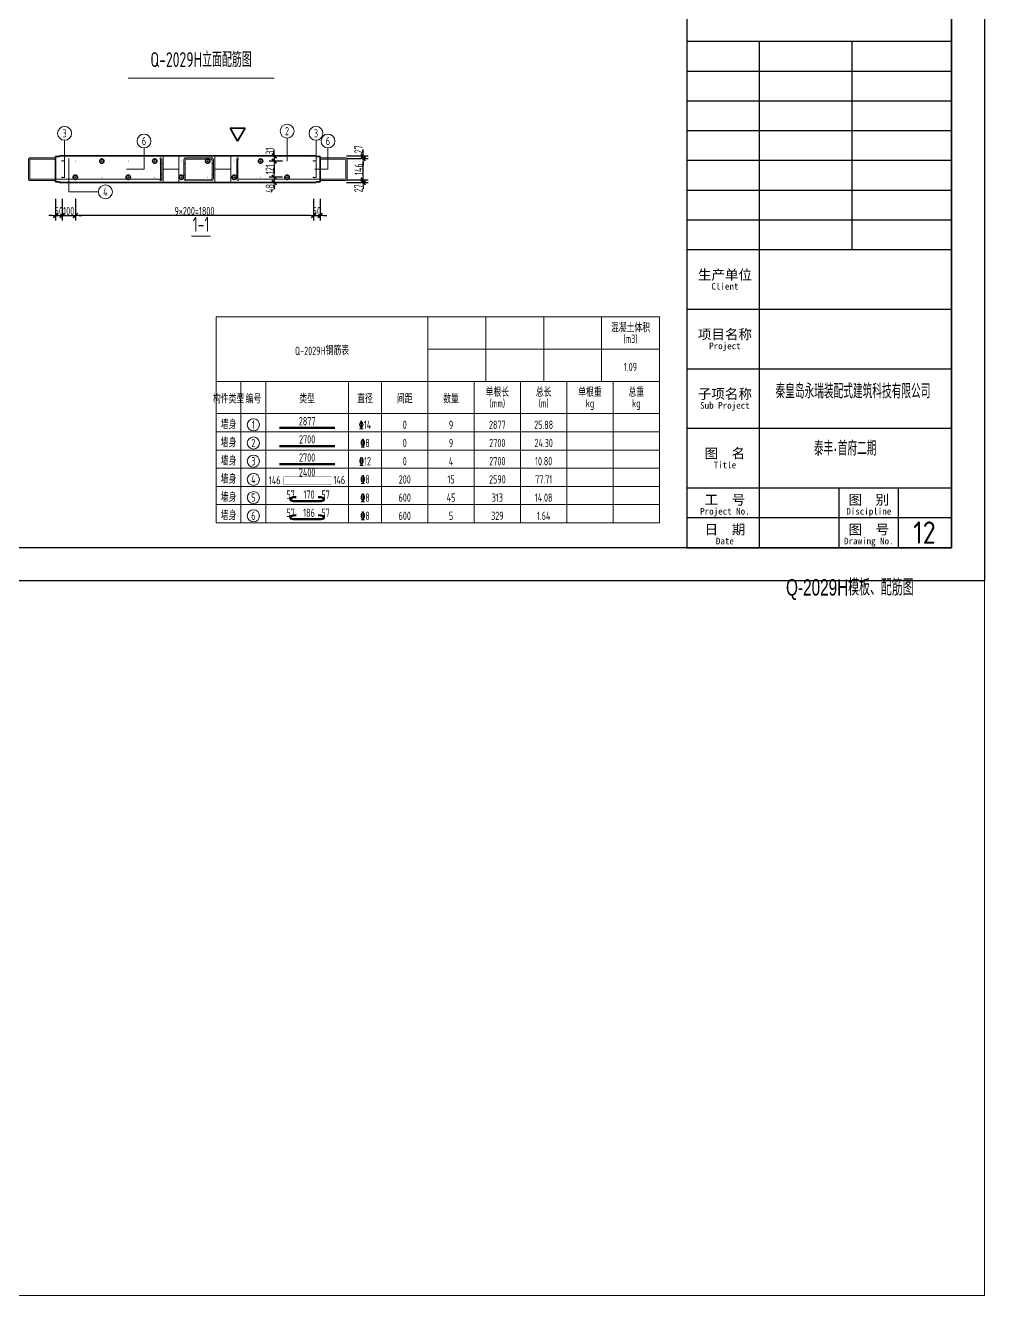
# Model space of a CAD drawing. Extents: x -85320 to 1679916, y -1321939 to 627.
# Drawn here: x 1588544 to 1617540, y -889482 to -851082 of the extents above; entities that cross this region are included whole.
import ezdxf
from ezdxf.enums import TextEntityAlignment as Align

# ---------------------------------------------------------------- set-up
doc = ezdxf.new("R2010")
doc.units = 0
doc.header["$LTSCALE"] = 1000
doc.linetypes.add('点划线', pattern=[1850, 1200, -300, 50, -300])
for name, color, linetype in [('BORDER', 7, 'Continuous'), ('TH', 7, 'Continuous'), ('Y-03墙-03预制墙钢筋', 1, 'Continuous'), ('图框文字', 7, 'Continuous'), ('打印线框', 7, 'Continuous'), ('拉模', 7, 'Continuous')]:
    doc.layers.add(name, color=color, linetype=linetype)
for name, color, linetype, lineweight in [('参数表文字', 7, 'Continuous', 18), ('参数表边线', 253, 'Continuous', 18), ('手孔', 6, 'Continuous', 0), ('梁截面纵筋', 1, 'Continuous', 50), ('直线', 7, 'Continuous', 18), ('预制墙图名', 7, 'Continuous', 18), ('预制墙墙身水平筋', 130, 'Continuous', 18), ('预制墙墙身纵向受力筋', 1, 'Continuous', 18), ('预制墙墙身纵向非受力筋', 94, 'Continuous', 18), ('预制墙墙身附加筋', 94, 'Continuous', 18), ('预制墙拉筋', 130, 'Continuous', 18), ('预制墙详图孔洞', 9, '点划线', 18), ('预制墙详图标注', 3, 'Continuous', 18), ('预制墙详图轮廓', 3, 'Continuous', 35)]:
    doc.layers.add(name, color=color, linetype=linetype, lineweight=lineweight)
doc.styles.get("Standard").update_dxf_attribs({"font": 'gbenor.shx', "bigfont": 'gbcbig.shx'})
doc.styles.add('TSSD_Rein', font='Tssdeng.shx', dxfattribs={"width": 0.7, "bigfont": 'hztxt.shx'})
doc.styles.add('中西文等高字体', font='hztxt_e.shx', dxfattribs={"width": 0.7, "bigfont": 'hbhz.shx'})
doc.styles.add('样式 1', font='yjkeng.shx', dxfattribs={"width": 0.7, "bigfont": 'yjkchn.shx'})
doc.styles.add('样式 2', font='yjkeng.shx', dxfattribs={"width": 0.7, "bigfont": 'yjkchn.shx'})
doc.styles.add('设计院一', font='', dxfattribs={"width": 0.8})
doc.styles.get('设计院一').set_extended_font_data('SimSun')
doc.dimstyles.new('盈建科结构', dxfattribs={"dimscale": 100, "dimtxt": 2.5, "dimasz": 1, "dimexe": 1.5, "dimexo": 0.625, "dimgap": 0.1, "dimtad": 1, "dimdec": 0, "dimrnd": 1, "dimzin": 0, "dimdsep": 46, "dimtxsty": '样式 1', "dimblk": '_yjkbk', "dimblk1": 'ARCHTICK', "dimblk2": 'ARCHTICK', "dimcen": 0.09, "dimadec": 0, "dimazin": 0, "dimtfac": 1, "dimtdec": 4, "dimtix": 1, "dimtmove": 2, "dimatfit": 3, "dimfxl": 1, "dimtolj": 1, "dimtzin": 0, "dimarcsym": 0})

# ---------------------------------------------------------------- blocks, each defined once
blk = doc.blocks.new('_yjkbk')
blk.add_line((-1, 0), (1.5, 0))
blk.add_lwpolyline([(-0.7, -0.7, 0.5, 0.5, 0), (0.7, 0.7, 0.5, 0.5, 0)], format="xyseb")
blk = doc.blocks.new('*D1671')
at = {"layer": 'Defpoints', "color": 0, "transparency": 16777216}
for p in [(1589454, -856329), (1589654, -856329), (1589654, -856829)]:
    blk.add_point(p, dxfattribs=at)
at = {"layer": '预制墙详图标注', "color": 0, "lineweight": -2, "transparency": 16777216}
for p, q in [((1589454, -856329), (1589454, -856979)), ((1589654, -856329), (1589654, -856979)), ((1589354, -856829), (1589254, -856829)), ((1589454, -856829), (1589654, -856829)), ((1589754, -856829), (1589854, -856829))]:
    blk.add_line(p, q, dxfattribs=at)
at = {"layer": '预制墙详图标注', "color": 0, "lineweight": -2, "transparency": 16777216, "xscale": 100, "yscale": 100, "zscale": 100}
blk.add_blockref('_yjkbk', (1589454, -856829), dxfattribs=at)
at = {"layer": '预制墙详图标注', "color": 0, "lineweight": -2, "transparency": 16777216, "xscale": 100, "yscale": 100, "zscale": 100, "rotation": 180}
blk.add_blockref('_yjkbk', (1589654, -856829), dxfattribs=at)
at = {"layer": '预制墙详图标注', "color": 0, "transparency": 16777216, "insert": (1589554, -856819), "char_height": 250, "attachment_point": 8, "style": '样式 1'}
blk.add_mtext('\\A1;50', dxfattribs=at)
blk = doc.blocks.new('_ArchTick')
at = {"color": 0, "linetype": 'ByBlock', "const_width": 0.4}
blk.add_lwpolyline([(-0.5, -0.5), (0.5, 0.5)], dxfattribs=at)
blk = doc.blocks.new('*D1672')
at = {"layer": 'Defpoints', "color": 0, "transparency": 16777216}
for p in [(1589654, -856329), (1590054, -856329), (1590054, -856829)]:
    blk.add_point(p, dxfattribs=at)
at = {"layer": '预制墙详图标注', "color": 0, "lineweight": -2, "transparency": 16777216}
for p, q in [((1589654, -856329), (1589654, -856979)), ((1590054, -856329), (1590054, -856979)), ((1589554, -856829), (1589454, -856829)), ((1589654, -856829), (1590054, -856829)), ((1590154, -856829), (1590254, -856829))]:
    blk.add_line(p, q, dxfattribs=at)
at = {"layer": '预制墙详图标注', "color": 0, "lineweight": -2, "transparency": 16777216, "xscale": 100, "yscale": 100, "zscale": 100}
blk.add_blockref('_yjkbk', (1589654, -856829), dxfattribs=at)
at = {"layer": '预制墙详图标注', "color": 0, "lineweight": -2, "transparency": 16777216, "xscale": 100, "yscale": 100, "zscale": 100, "rotation": 180}
blk.add_blockref('_yjkbk', (1590054, -856829), dxfattribs=at)
at = {"layer": '预制墙详图标注', "color": 0, "transparency": 16777216, "insert": (1589854, -856819), "char_height": 250, "attachment_point": 8, "style": '样式 1'}
blk.add_mtext('\\A1;100', dxfattribs=at)
blk = doc.blocks.new('*D1673')
at = {"layer": 'Defpoints', "color": 0, "transparency": 16777216}
for p in [(1590054, -856329), (1597254, -856329), (1590054, -856829)]:
    blk.add_point(p, dxfattribs=at)
at = {"layer": '预制墙详图标注', "color": 0, "lineweight": -2, "transparency": 16777216}
for p, q in [((1590054, -856391), (1590054, -856979)), ((1597254, -856391), (1597254, -856979)), ((1597154, -856829), (1590154, -856829))]:
    blk.add_line(p, q, dxfattribs=at)
at = {"layer": '预制墙详图标注', "color": 0, "lineweight": -2, "transparency": 16777216, "xscale": 100, "yscale": 100, "zscale": 100, "rotation": 180}
blk.add_blockref('_yjkbk', (1590054, -856829), dxfattribs=at)
at = {"layer": '预制墙详图标注', "color": 0, "lineweight": -2, "transparency": 16777216, "xscale": 100, "yscale": 100, "zscale": 100}
blk.add_blockref('_yjkbk', (1597254, -856829), dxfattribs=at)
at = {"layer": '预制墙详图标注', "color": 0, "transparency": 16777216, "insert": (1593654, -856819), "char_height": 250, "attachment_point": 8, "style": '样式 1'}
blk.add_mtext('\\A1;9×200=1800', dxfattribs=at)
blk = doc.blocks.new('*D1674')
at = {"layer": 'Defpoints', "color": 0, "transparency": 16777216}
for p in [(1597254, -856329), (1597454, -856329), (1597454, -856829)]:
    blk.add_point(p, dxfattribs=at)
at = {"layer": '预制墙详图标注', "color": 0, "lineweight": -2, "transparency": 16777216}
for p, q in [((1597254, -856329), (1597254, -856979)), ((1597454, -856329), (1597454, -856979)), ((1597154, -856829), (1597054, -856829)), ((1597254, -856829), (1597454, -856829)), ((1597554, -856829), (1597654, -856829))]:
    blk.add_line(p, q, dxfattribs=at)
at = {"layer": '预制墙详图标注', "color": 0, "lineweight": -2, "transparency": 16777216, "xscale": 100, "yscale": 100, "zscale": 100}
blk.add_blockref('_yjkbk', (1597254, -856829), dxfattribs=at)
at = {"layer": '预制墙详图标注', "color": 0, "lineweight": -2, "transparency": 16777216, "xscale": 100, "yscale": 100, "zscale": 100, "rotation": 180}
blk.add_blockref('_yjkbk', (1597454, -856829), dxfattribs=at)
at = {"layer": '预制墙详图标注', "color": 0, "transparency": 16777216, "insert": (1597354, -856819), "char_height": 250, "attachment_point": 8, "style": '样式 1'}
blk.add_mtext('\\A1;50', dxfattribs=at)
blk = doc.blocks.new('*D2193')
at = {"layer": 'Defpoints', "color": 0, "transparency": 16777216}
for p in [(1598254, -855753), (1598254, -855829), (1598754, -855753)]:
    blk.add_point(p, dxfattribs=at)
at = {"layer": '预制墙详图标注', "color": 0, "lineweight": -2, "transparency": 16777216}
for p, q in [((1598254, -855753), (1598904, -855753)), ((1598254, -855829), (1598904, -855829)), ((1598754, -855653), (1598754, -855553)), ((1598754, -855829), (1598754, -855753)), ((1598754, -855929), (1598754, -856029))]:
    blk.add_line(p, q, dxfattribs=at)
at = {"layer": '预制墙详图标注', "color": 0, "lineweight": -2, "transparency": 16777216, "xscale": 100, "yscale": 100, "zscale": 100}
for p, rotation in [((1598754, -855753), 270), ((1598754, -855829), 90)]:
    blk.add_blockref('_yjkbk', p, dxfattribs=dict(at, rotation=rotation))
at = {"layer": '预制墙详图标注', "color": 0, "transparency": 16777216, "insert": (1598736, -856009), "char_height": 250, "attachment_point": 8, "rotation": 90, "style": '样式 1'}
blk.add_mtext('\\A1;27', dxfattribs=at)
blk = doc.blocks.new('*D2194')
at = {"layer": 'Defpoints', "color": 0, "transparency": 16777216}
for p in [(1598254, -855105), (1598754, -855105), (1598254, -855753)]:
    blk.add_point(p, dxfattribs=at)
at = {"layer": '预制墙详图标注', "color": 0, "lineweight": -2, "transparency": 16777216}
for p, q in [((1598254, -855105), (1598904, -855105)), ((1598754, -855653), (1598754, -855205)), ((1598254, -855753), (1598904, -855753))]:
    blk.add_line(p, q, dxfattribs=at)
at = {"layer": '预制墙详图标注', "color": 0, "lineweight": -2, "transparency": 16777216, "xscale": 100, "yscale": 100, "zscale": 100}
for p, rotation in [((1598754, -855105), 90), ((1598754, -855753), 270)]:
    blk.add_blockref('_yjkbk', p, dxfattribs=dict(at, rotation=rotation))
at = {"layer": '预制墙详图标注', "color": 0, "transparency": 16777216, "insert": (1598744, -855429), "char_height": 250, "attachment_point": 8, "rotation": 90, "style": '样式 1'}
blk.add_mtext('\\A1;146', dxfattribs=at)
blk = doc.blocks.new('*D2195')
at = {"layer": 'Defpoints', "color": 0, "transparency": 16777216}
for p in [(1598254, -855029), (1598254, -855105), (1598754, -855029)]:
    blk.add_point(p, dxfattribs=at)
at = {"layer": '预制墙详图标注', "color": 0, "lineweight": -2, "transparency": 16777216}
for p, q in [((1598254, -855029), (1598904, -855029)), ((1598254, -855105), (1598904, -855105)), ((1598754, -854929), (1598754, -854829)), ((1598754, -855105), (1598754, -855029)), ((1598754, -855205), (1598754, -855305))]:
    blk.add_line(p, q, dxfattribs=at)
at = {"layer": '预制墙详图标注', "color": 0, "lineweight": -2, "transparency": 16777216, "xscale": 100, "yscale": 100, "zscale": 100}
for p, rotation in [((1598754, -855029), 270), ((1598754, -855105), 90)]:
    blk.add_blockref('_yjkbk', p, dxfattribs=dict(at, rotation=rotation))
at = {"layer": '预制墙详图标注', "color": 0, "transparency": 16777216, "insert": (1598738, -854829), "char_height": 250, "attachment_point": 8, "rotation": 90, "style": '样式 1'}
blk.add_mtext('\\A1;27', dxfattribs=at)
blk = doc.blocks.new('*D2604')
at = {"layer": 'Defpoints', "color": 0, "transparency": 16777216}
for p in [(1596066, -855829), (1596316, -855673), (1596316, -855829)]:
    blk.add_point(p, dxfattribs=at)
at = {"layer": '预制墙详图标注', "color": 0, "lineweight": -2, "transparency": 16777216}
for p, q in [((1596066, -855573), (1596066, -855473)), ((1596316, -855673), (1595916, -855673)), ((1596316, -855829), (1595916, -855829)), ((1596066, -855673), (1596066, -855829)), ((1596066, -855929), (1596066, -856029))]:
    blk.add_line(p, q, dxfattribs=at)
at = {"layer": '预制墙详图标注', "color": 0, "lineweight": -2, "transparency": 16777216, "xscale": 100, "yscale": 100, "zscale": 100}
for p, rotation in [((1596066, -855673), 270), ((1596066, -855829), 90)]:
    blk.add_blockref('_yjkbk', p, dxfattribs=dict(at, rotation=rotation))
at = {"layer": '预制墙详图标注', "color": 0, "transparency": 16777216, "insert": (1596056, -856012), "char_height": 250, "attachment_point": 8, "rotation": 90, "style": '样式 1'}
blk.add_mtext('\\A1;48', dxfattribs=at)
blk = doc.blocks.new('*D2605')
at = {"layer": 'Defpoints', "color": 0, "transparency": 16777216}
for p in [(1596316, -855185), (1596066, -855673), (1596316, -855673)]:
    blk.add_point(p, dxfattribs=at)
at = {"layer": '预制墙详图标注', "color": 0, "lineweight": -2, "transparency": 16777216}
for p, q in [((1596316, -855185), (1595916, -855185)), ((1596066, -855285), (1596066, -855573)), ((1596316, -855673), (1595916, -855673))]:
    blk.add_line(p, q, dxfattribs=at)
at = {"layer": '预制墙详图标注', "color": 0, "lineweight": -2, "transparency": 16777216, "xscale": 100, "yscale": 100, "zscale": 100}
for p, rotation in [((1596066, -855185), 90), ((1596066, -855673), 270)]:
    blk.add_blockref('_yjkbk', p, dxfattribs=dict(at, rotation=rotation))
at = {"layer": '预制墙详图标注', "color": 0, "transparency": 16777216, "insert": (1596056, -855429), "char_height": 250, "attachment_point": 8, "rotation": 90, "style": '样式 1'}
blk.add_mtext('\\A1;121', dxfattribs=at)
blk = doc.blocks.new('*D2606')
at = {"layer": 'Defpoints', "color": 0, "transparency": 16777216}
for p in [(1596316, -855029), (1596066, -855185), (1596316, -855185)]:
    blk.add_point(p, dxfattribs=at)
at = {"layer": '预制墙详图标注', "color": 0, "lineweight": -2, "transparency": 16777216}
for p, q in [((1596316, -855029), (1595916, -855029)), ((1596066, -854929), (1596066, -854829)), ((1596066, -855029), (1596066, -855185)), ((1596316, -855185), (1595916, -855185)), ((1596066, -855285), (1596066, -855385))]:
    blk.add_line(p, q, dxfattribs=at)
at = {"layer": '预制墙详图标注', "color": 0, "lineweight": -2, "transparency": 16777216, "xscale": 100, "yscale": 100, "zscale": 100}
for p, rotation in [((1596066, -855029), 270), ((1596066, -855185), 90)]:
    blk.add_blockref('_yjkbk', p, dxfattribs=dict(at, rotation=rotation))
at = {"layer": '预制墙详图标注', "color": 0, "transparency": 16777216, "insert": (1596056, -854883), "char_height": 250, "attachment_point": 8, "rotation": 90, "style": '样式 1'}
blk.add_mtext('\\A1;31', dxfattribs=at)
blk = doc.blocks.new('图框1')
at = {"color": 7}
for p, q in [((1425679, -783089), (1425679, -823089)), ((1433679, -783089), (1433679, -823089)), ((1433679, -823089), (1433679, -783089)), ((1433679, -783089), (1433679, -823089)), ((1433679, -823089), (1433679, -783089)), ((1433679, -807789), (1425679, -807789)), ((1427879, -814089), (1427879, -807789)), ((1430679, -814089), (1430679, -807789)), ((1433679, -808689), (1425679, -808689)), ((1433679, -809589), (1425679, -809589)), ((1433679, -810489), (1425679, -810489)), ((1433679, -811389), (1425679, -811389)), ((1433679, -812289), (1425679, -812289)), ((1433679, -813189), (1425679, -813189)), ((1433679, -814089), (1425679, -814089)), ((1427879, -823089), (1427879, -814089)), ((1433679, -814089), (1431691, -814089)), ((1433679, -815889), (1425679, -815889)), ((1433679, -817689), (1425679, -817689)), ((1433679, -819489), (1425679, -819489)), ((1433679, -821289), (1425679, -821289)), ((1430279, -823089), (1430279, -821289)), ((1432079, -823089), (1432079, -821289)), ((1433679, -822189), (1425679, -822189)), ((1425679, -823089), (1433679, -823089)), ((1425679, -823089), (1433679, -823089))]:
    blk.add_line(p, q, dxfattribs=at)
at = {"layer": 'BORDER', "const_width": 50}
blk.add_lwpolyline([(1377779, -823089), (1377779, -783089), (1433679, -783089), (1433679, -823089)], close=True, dxfattribs=at)
at = {"color": 7, "style": '设计院一'}
for s, height, p in [('生产单位', 300, (1426829, -814989)), ('Client', 200, (1426829, -815289)), ('项目名称', 300, (1426829, -816789)), ('Project', 200, (1426829, -817089)), ('子项名称', 300, (1426829, -818589)), ('Sub Project', 200, (1426829, -818889)), ('图  名', 300, (1426829, -820389)), ('Title', 200, (1426829, -820689)), ('工  号', 300, (1426829, -821789)), ('图  别', 300, (1431179, -821789)), ('Project No.', 200, (1426829, -822089)), ('Discipline', 200, (1431179, -822089)), ('日  期', 300, (1426829, -822689)), ('图  号', 300, (1431179, -822689)), ('Date', 200, (1426829, -822989)), ('Drawing No.', 200, (1431179, -822989))]:
    blk.add_text(s, height=height, dxfattribs=at).set_placement(p, align=Align.CENTER)
at = {"layer": 'TH', "color": 2, "style": '中西文等高字体', "width": 0.7}
for s, p in [('秦皇岛永瑞装配式建筑科技有限公司', (1428359, -818709)), ('泰丰·首府二期', (1429517, -820439))]:
    blk.add_text(s, height=440, dxfattribs=at).set_placement(p, align=Align.BOTTOM_LEFT)
blk = doc.blocks.new('闭口大左')
at = {"layer": '预制墙墙身水平筋', "color": 4, "lineweight": 0}
for p, q in [((1052669, -854687), (1052669, -855255)), ((1052709, -854687), (1052709, -855255))]:
    blk.add_line(p, q, dxfattribs=at)
at = {"layer": '预制墙墙身水平筋', "lineweight": 0}
for p, q in [((1052729, -854627), (1053489, -854627)), ((1052729, -854627), (1053489, -854627)), ((1052729, -854627), (1053489, -854627)), ((1052729, -854627), (1053489, -854627)), ((1052729, -854627), (1053489, -854627)), ((1052729, -854627), (1053489, -854627)), ((1052729, -854627), (1053489, -854627)), ((1052729, -854627), (1053489, -854627)), ((1052729, -854627), (1053489, -854627)), ((1052729, -854627), (1053489, -854627)), ((1052729, -854627), (1053489, -854627)), ((1052729, -854627), (1053489, -854627)), ((1052729, -854627), (1053489, -854627)), ((1052729, -854627), (1053489, -854627)), ((1052729, -854627), (1053489, -854627)), ((1053489, -854667), (1052729, -854667)), ((1053489, -854667), (1052729, -854667)), ((1053489, -854667), (1052729, -854667)), ((1053489, -854667), (1052729, -854667)), ((1053489, -854667), (1052729, -854667)), ((1053489, -854667), (1052729, -854667)), ((1053489, -854667), (1052729, -854667)), ((1053489, -854667), (1052729, -854667)), ((1053489, -854667), (1052729, -854667)), ((1053489, -854667), (1052729, -854667)), ((1053489, -854667), (1052729, -854667)), ((1053489, -854667), (1052729, -854667)), ((1053489, -854667), (1052729, -854667)), ((1053489, -854667), (1052729, -854667)), ((1053489, -854667), (1052729, -854667)), ((1052729, -855275), (1053489, -855275)), ((1053489, -855315), (1052729, -855315))]:
    blk.add_line(p, q, dxfattribs=at)
for centre, radius, start, end in [((1052729, -854687), 60, 90, 180), ((1052729, -854687), 60, 90, 180), ((1052729, -854687), 60, 90, 180), ((1052729, -854687), 60, 90, 180), ((1052729, -854687), 60, 90, 180), ((1052729, -854687), 60, 90, 180), ((1052729, -854687), 60, 90, 180), ((1052729, -854687), 60, 90, 180), ((1052729, -854687), 60, 90, 180), ((1052729, -854687), 60, 90, 180), ((1052729, -854687), 60, 90, 180), ((1052729, -854687), 60, 90, 180), ((1052729, -854687), 60, 90, 180), ((1052729, -854687), 60, 90, 180), ((1052729, -854687), 20, 90, 180), ((1052729, -854687), 20, 90, 180), ((1052729, -854687), 20, 90, 180), ((1052729, -854687), 20, 90, 180), ((1052729, -854687), 20, 90, 180), ((1052729, -854687), 20, 90, 180), ((1052729, -854687), 20, 90, 180), ((1052729, -854687), 20, 90, 180), ((1052729, -854687), 20, 90, 180), ((1052729, -854687), 20, 90, 180), ((1052729, -854687), 20, 90, 180), ((1052729, -854687), 20, 90, 180), ((1052729, -854687), 20, 90, 180), ((1052729, -854687), 20, 90, 180), ((1052729, -855255), 60, 180, 270), ((1052729, -855255), 20, 180, 270)]:
    blk.add_arc(centre, radius, start, end, dxfattribs=at)
blk = doc.blocks.new('u闭口大右')
at = {"layer": '预制墙墙身水平筋', "lineweight": 0}
for p, q in [((1059089, -854627), (1059833, -854627)), ((1059089, -854627), (1059833, -854627)), ((1059089, -854627), (1059833, -854627)), ((1059089, -854627), (1059833, -854627)), ((1059089, -854627), (1059833, -854627)), ((1059089, -854627), (1059833, -854627)), ((1059089, -854627), (1059833, -854627)), ((1059089, -854627), (1059833, -854627)), ((1059089, -854627), (1059833, -854627)), ((1059089, -854627), (1059833, -854627)), ((1059089, -854627), (1059833, -854627)), ((1059089, -854627), (1059833, -854627)), ((1059089, -854627), (1059833, -854627)), ((1059089, -854627), (1059833, -854627)), ((1059089, -854627), (1059833, -854627)), ((1059833, -854667), (1059089, -854667)), ((1059833, -854667), (1059089, -854667)), ((1059833, -854667), (1059089, -854667)), ((1059833, -854667), (1059089, -854667)), ((1059833, -854667), (1059089, -854667)), ((1059833, -854667), (1059089, -854667)), ((1059833, -854667), (1059089, -854667)), ((1059833, -854667), (1059089, -854667)), ((1059833, -854667), (1059089, -854667)), ((1059833, -854667), (1059089, -854667)), ((1059833, -854667), (1059089, -854667)), ((1059833, -854667), (1059089, -854667)), ((1059833, -854667), (1059089, -854667)), ((1059833, -854667), (1059089, -854667)), ((1059833, -854667), (1059089, -854667)), ((1059869, -854732), (1059869, -854703)), ((1059869, -854732), (1059869, -854703)), ((1059869, -854732), (1059869, -854703)), ((1059869, -854732), (1059869, -854703)), ((1059869, -854732), (1059869, -854703)), ((1059869, -854732), (1059869, -854703)), ((1059869, -854732), (1059869, -854703)), ((1059869, -854732), (1059869, -854703)), ((1059869, -854732), (1059869, -854703)), ((1059869, -854732), (1059869, -854703)), ((1059869, -854732), (1059869, -854703)), ((1059869, -854732), (1059869, -854703)), ((1059869, -854732), (1059869, -854703)), ((1059869, -854732), (1059869, -854703)), ((1059869, -854732), (1059869, -854703)), ((1059909, -854703), (1059909, -854732)), ((1059909, -854703), (1059909, -854732)), ((1059909, -854703), (1059909, -854732)), ((1059909, -854703), (1059909, -854732)), ((1059909, -854703), (1059909, -854732)), ((1059909, -854703), (1059909, -854732)), ((1059909, -854703), (1059909, -854732)), ((1059909, -854703), (1059909, -854732)), ((1059909, -854703), (1059909, -854732)), ((1059909, -854703), (1059909, -854732)), ((1059909, -854703), (1059909, -854732)), ((1059909, -854703), (1059909, -854732)), ((1059909, -854703), (1059909, -854732)), ((1059909, -854703), (1059909, -854732)), ((1059909, -854703), (1059909, -854732)), ((1059089, -855275), (1059833, -855275)), ((1059089, -855275), (1059833, -855275)), ((1059089, -855275), (1059833, -855275)), ((1059089, -855275), (1059833, -855275)), ((1059089, -855275), (1059833, -855275)), ((1059089, -855275), (1059833, -855275)), ((1059089, -855275), (1059833, -855275)), ((1059089, -855275), (1059833, -855275)), ((1059089, -855275), (1059833, -855275)), ((1059089, -855275), (1059833, -855275)), ((1059089, -855275), (1059833, -855275)), ((1059089, -855275), (1059833, -855275)), ((1059089, -855275), (1059833, -855275)), ((1059089, -855275), (1059833, -855275)), ((1059089, -855275), (1059833, -855275)), ((1059833, -855315), (1059089, -855315))]:
    blk.add_line(p, q, dxfattribs=at)
at = {"layer": '预制墙墙身水平筋', "color": 4, "lineweight": 0}
for p, q in [((1059869, -854703), (1059869, -855238)), ((1059909, -854703), (1059909, -855238))]:
    blk.add_line(p, q, dxfattribs=at)
at = {"layer": '预制墙墙身水平筋', "lineweight": 0}
for centre, radius, start, end in [((1059833, -854703), 76.6, 360, 90), ((1059833, -854703), 76.6, 360, 90), ((1059833, -854703), 76.6, 360, 90), ((1059833, -854703), 76.6, 360, 90), ((1059833, -854703), 76.6, 360, 90), ((1059833, -854703), 76.6, 360, 90), ((1059833, -854703), 76.6, 360, 90), ((1059833, -854703), 76.6, 360, 90), ((1059833, -854703), 76.6, 360, 90), ((1059833, -854703), 76.6, 360, 90), ((1059833, -854703), 76.6, 360, 90), ((1059833, -854703), 76.6, 360, 90), ((1059833, -854703), 76.6, 360, 90), ((1059833, -854703), 76.6, 360, 90), ((1059833, -854703), 36.6, 360, 90), ((1059833, -854703), 36.6, 360, 90), ((1059833, -854703), 36.6, 360, 90), ((1059833, -854703), 36.6, 360, 90), ((1059833, -854703), 36.6, 360, 90), ((1059833, -854703), 36.6, 360, 90), ((1059833, -854703), 36.6, 360, 90), ((1059833, -854703), 36.6, 360, 90), ((1059833, -854703), 36.6, 360, 90), ((1059833, -854703), 36.6, 360, 90), ((1059833, -854703), 36.6, 360, 90), ((1059833, -854703), 36.6, 360, 90), ((1059833, -854703), 36.6, 360, 90), ((1059833, -854703), 36.6, 360, 90), ((1059833, -855238), 76.6, 270, 0), ((1059833, -855238), 76.6, 270, 0), ((1059833, -855238), 76.6, 270, 0), ((1059833, -855238), 76.6, 270, 0), ((1059833, -855238), 76.6, 270, 0), ((1059833, -855238), 76.6, 270, 0), ((1059833, -855238), 76.6, 270, 0), ((1059833, -855238), 76.6, 270, 0), ((1059833, -855238), 76.6, 270, 0), ((1059833, -855238), 76.6, 270, 0), ((1059833, -855238), 76.6, 270, 0), ((1059833, -855238), 76.6, 270, 0), ((1059833, -855238), 76.6, 270, 0), ((1059833, -855238), 36.6, 270, 0), ((1059833, -855238), 76.6, 270, 0)]:
    blk.add_arc(centre, radius, start, end, dxfattribs=at)
blk = doc.blocks.new('手孔弯筋')
at = {"layer": '预制墙墙身水平筋', "color": 4, "lineweight": 0}
blk.add_line((1057610, -855147), (1057650, -855147), dxfattribs=at)
at = {"layer": '预制墙拉筋', "lineweight": 0}
for p, q in [((1057610, -854684), (1057610, -855147)), ((1057650, -855147), (1057650, -854684))]:
    blk.add_line(p, q, dxfattribs=at)
for radius in [57.5, 17.5]:
    blk.add_arc((1057592, -854684), radius, 360, 90, dxfattribs=at)

msp = doc.modelspace()

# ---------------------------------------------------------------- linework, layer by layer
at = {"layer": 'Y-03墙-03预制墙钢筋', "const_width": 6.4}
msp.add_lwpolyline([(1597793.557, -864727.809), (1596363.857, -864727.809, 0.414213562), (1596354.257, -864737.409), (1596354.257, -864961.832, 0.414213562), (1596363.857, -864971.432), (1597793.557, -864971.432, 0.414213562), (1597803.157, -864961.832), (1597803.157, -864737.409, 0.414213562)], format="xyb", close=True, dxfattribs=at)
at = {"layer": '参数表文字', "lineweight": 18}
for centre in [(1595435.627, -863157.327), (1595435.627, -863707.327), (1595435.627, -864257.327), (1595435.627, -864807.327), (1595435.627, -865357.327), (1595435.627, -865907.327)]:
    msp.add_circle(centre, 183.333, dxfattribs=at)
at = {"layer": '参数表边线', "lineweight": 18}
for p, q in [((1594310.627, -861844.827), (1594310.627, -859894.827)), ((1594310.627, -859894.827), (1600710.627, -859894.827)), ((1600710.627, -861844.827), (1600710.627, -859894.827)), ((1600710.627, -860869.827), (1600710.627, -859894.827)), ((1600710.627, -859894.827), (1602460.627, -859894.827)), ((1602460.627, -860869.827), (1602460.627, -859894.827)), ((1602460.627, -859894.827), (1604210.627, -859894.827)), ((1604210.627, -860869.827), (1604210.627, -859894.827)), ((1604210.627, -859894.827), (1605960.627, -859894.827)), ((1605960.627, -860869.827), (1605960.627, -859894.827)), ((1605960.627, -859894.827), (1607710.627, -859894.827)), ((1607710.627, -860869.827), (1607710.627, -859894.827)), ((1600710.627, -861844.827), (1600710.627, -860869.827)), ((1600710.627, -860869.827), (1602460.627, -860869.827)), ((1602460.627, -861844.827), (1602460.627, -860869.827)), ((1602460.627, -860869.827), (1604210.627, -860869.827)), ((1604210.627, -861844.827), (1604210.627, -860869.827)), ((1604210.627, -860869.827), (1605960.627, -860869.827)), ((1605960.627, -861844.827), (1605960.627, -860869.827)), ((1605960.627, -860869.827), (1607710.627, -860869.827)), ((1607710.627, -861844.827), (1607710.627, -860869.827)), ((1594310.627, -861844.827), (1595060.627, -861844.827)), ((1594310.627, -861844.827), (1594310.627, -862819.827)), ((1595060.627, -861844.827), (1595810.627, -861844.827)), ((1595060.627, -861844.827), (1595060.627, -862819.827)), ((1595810.627, -861844.827), (1598310.627, -861844.827)), ((1595810.627, -861844.827), (1595810.627, -862819.827)), ((1598310.627, -861844.827), (1599310.627, -861844.827)), ((1598310.627, -861844.827), (1598310.627, -862819.827)), ((1599310.627, -861844.827), (1600710.627, -861844.827)), ((1599310.627, -861844.827), (1599310.627, -862819.827)), ((1600710.627, -861844.827), (1602110.627, -861844.827)), ((1600710.627, -861844.827), (1600710.627, -862819.827)), ((1602110.627, -861844.827), (1603510.627, -861844.827)), ((1602110.627, -861844.827), (1602110.627, -862819.827)), ((1603510.627, -861844.827), (1604910.627, -861844.827)), ((1603510.627, -861844.827), (1603510.627, -862819.827)), ((1604910.627, -861844.827), (1606310.627, -861844.827)), ((1604910.627, -861844.827), (1604910.627, -862819.827)), ((1606310.627, -861844.827), (1607710.627, -861844.827)), ((1606310.627, -861844.827), (1606310.627, -862819.827)), ((1607710.627, -861844.827), (1607710.627, -862819.827)), ((1594310.627, -862819.827), (1595060.627, -862819.827)), ((1594310.627, -862819.827), (1594310.627, -863369.827)), ((1595060.627, -862819.827), (1595810.627, -862819.827)), ((1595060.627, -862819.827), (1595060.627, -863369.827)), ((1595810.627, -862819.827), (1598310.627, -862819.827)), ((1595810.627, -862819.827), (1595810.627, -863369.827)), ((1598310.627, -862819.827), (1599310.627, -862819.827)), ((1598310.627, -862819.827), (1598310.627, -863369.827)), ((1599310.627, -862819.827), (1600710.627, -862819.827)), ((1599310.627, -862819.827), (1599310.627, -863369.827)), ((1600710.627, -862819.827), (1602110.627, -862819.827)), ((1600710.627, -862819.827), (1600710.627, -863369.827)), ((1602110.627, -862819.827), (1603510.627, -862819.827)), ((1602110.627, -862819.827), (1602110.627, -863369.827)), ((1603510.627, -862819.827), (1604910.627, -862819.827)), ((1603510.627, -862819.827), (1603510.627, -863369.827)), ((1604910.627, -862819.827), (1606310.627, -862819.827)), ((1604910.627, -862819.827), (1604910.627, -863369.827)), ((1606310.627, -862819.827), (1607710.627, -862819.827)), ((1606310.627, -862819.827), (1606310.627, -863369.827)), ((1607710.627, -862819.827), (1607710.627, -863369.827)), ((1594310.627, -863369.827), (1595060.627, -863369.827)), ((1594310.627, -863369.827), (1594310.627, -863919.827)), ((1595060.627, -863369.827), (1595810.627, -863369.827)), ((1595060.627, -863369.827), (1595060.627, -863919.827)), ((1595810.627, -863369.827), (1598310.627, -863369.827)), ((1595810.627, -863369.827), (1595810.627, -863919.827)), ((1598310.627, -863369.827), (1599310.627, -863369.827)), ((1598310.627, -863369.827), (1598310.627, -863919.827)), ((1599310.627, -863369.827), (1600710.627, -863369.827)), ((1599310.627, -863369.827), (1599310.627, -863919.827)), ((1600710.627, -863369.827), (1602110.627, -863369.827)), ((1600710.627, -863369.827), (1600710.627, -863919.827)), ((1602110.627, -863369.827), (1603510.627, -863369.827)), ((1602110.627, -863369.827), (1602110.627, -863919.827)), ((1603510.627, -863369.827), (1604910.627, -863369.827)), ((1603510.627, -863369.827), (1603510.627, -863919.827)), ((1604910.627, -863369.827), (1606310.627, -863369.827)), ((1604910.627, -863369.827), (1604910.627, -863919.827)), ((1606310.627, -863369.827), (1607710.627, -863369.827)), ((1606310.627, -863369.827), (1606310.627, -863919.827)), ((1607710.627, -863369.827), (1607710.627, -863919.827)), ((1594310.627, -863919.827), (1595060.627, -863919.827)), ((1594310.627, -863919.827), (1594310.627, -864469.827)), ((1595060.627, -863919.827), (1595810.627, -863919.827)), ((1595060.627, -863919.827), (1595060.627, -864469.827)), ((1595810.627, -863919.827), (1598310.627, -863919.827)), ((1595810.627, -863919.827), (1595810.627, -864469.827)), ((1598310.627, -863919.827), (1599310.627, -863919.827)), ((1598310.627, -863919.827), (1598310.627, -864469.827)), ((1599310.627, -863919.827), (1600710.627, -863919.827)), ((1599310.627, -863919.827), (1599310.627, -864469.827)), ((1600710.627, -863919.827), (1602110.627, -863919.827)), ((1600710.627, -863919.827), (1600710.627, -864469.827)), ((1602110.627, -863919.827), (1603510.627, -863919.827)), ((1602110.627, -863919.827), (1602110.627, -864469.827)), ((1603510.627, -863919.827), (1604910.627, -863919.827)), ((1603510.627, -863919.827), (1603510.627, -864469.827)), ((1604910.627, -863919.827), (1606310.627, -863919.827)), ((1604910.627, -863919.827), (1604910.627, -864469.827)), ((1606310.627, -863919.827), (1607710.627, -863919.827)), ((1606310.627, -863919.827), (1606310.627, -864469.827)), ((1607710.627, -863919.827), (1607710.627, -864469.827)), ((1594310.627, -864469.827), (1595060.627, -864469.827)), ((1594310.627, -864469.827), (1594310.627, -865019.827)), ((1595060.627, -864469.827), (1595810.627, -864469.827)), ((1595060.627, -864469.827), (1595060.627, -865019.827)), ((1595810.627, -864469.827), (1598310.627, -864469.827)), ((1595810.627, -864469.827), (1595810.627, -865019.827)), ((1598310.627, -864469.827), (1599310.627, -864469.827)), ((1598310.627, -864469.827), (1598310.627, -865019.827)), ((1599310.627, -864469.827), (1600710.627, -864469.827)), ((1599310.627, -864469.827), (1599310.627, -865019.827)), ((1600710.627, -864469.827), (1602110.627, -864469.827)), ((1600710.627, -864469.827), (1600710.627, -865019.827)), ((1602110.627, -864469.827), (1603510.627, -864469.827)), ((1602110.627, -864469.827), (1602110.627, -865019.827)), ((1603510.627, -864469.827), (1604910.627, -864469.827)), ((1603510.627, -864469.827), (1603510.627, -865019.827)), ((1604910.627, -864469.827), (1606310.627, -864469.827)), ((1604910.627, -864469.827), (1604910.627, -865019.827)), ((1606310.627, -864469.827), (1607710.627, -864469.827)), ((1606310.627, -864469.827), (1606310.627, -865019.827)), ((1607710.627, -864469.827), (1607710.627, -865019.827)), ((1594310.627, -865019.827), (1595060.627, -865019.827)), ((1594310.627, -865019.827), (1594310.627, -865569.827)), ((1595060.627, -865019.827), (1595810.627, -865019.827)), ((1595060.627, -865019.827), (1595060.627, -865569.827)), ((1595810.627, -865019.827), (1598310.627, -865019.827)), ((1595810.627, -865019.827), (1595810.627, -865569.827)), ((1598310.627, -865019.827), (1599310.627, -865019.827)), ((1598310.627, -865019.827), (1598310.627, -865569.827)), ((1599310.627, -865019.827), (1600710.627, -865019.827)), ((1599310.627, -865019.827), (1599310.627, -865569.827)), ((1600710.627, -865019.827), (1602110.627, -865019.827)), ((1600710.627, -865019.827), (1600710.627, -865569.827)), ((1602110.627, -865019.827), (1603510.627, -865019.827)), ((1602110.627, -865019.827), (1602110.627, -865569.827)), ((1603510.627, -865019.827), (1604910.627, -865019.827)), ((1603510.627, -865019.827), (1603510.627, -865569.827)), ((1604910.627, -865019.827), (1606310.627, -865019.827)), ((1604910.627, -865019.827), (1604910.627, -865569.827)), ((1606310.627, -865019.827), (1607710.627, -865019.827)), ((1606310.627, -865019.827), (1606310.627, -865569.827)), ((1607710.627, -865019.827), (1607710.627, -865569.827)), ((1594310.627, -865569.827), (1595060.627, -865569.827)), ((1594310.627, -865569.827), (1594310.627, -866119.827)), ((1595060.627, -865569.827), (1595810.627, -865569.827)), ((1595060.627, -865569.827), (1595060.627, -866119.827)), ((1595810.627, -865569.827), (1598310.627, -865569.827)), ((1595810.627, -865569.827), (1595810.627, -866119.827)), ((1598310.627, -865569.827), (1599310.627, -865569.827)), ((1598310.627, -865569.827), (1598310.627, -866119.827)), ((1599310.627, -865569.827), (1600710.627, -865569.827)), ((1599310.627, -865569.827), (1599310.627, -866119.827)), ((1600710.627, -865569.827), (1602110.627, -865569.827)), ((1600710.627, -865569.827), (1600710.627, -866119.827)), ((1602110.627, -865569.827), (1603510.627, -865569.827)), ((1602110.627, -865569.827), (1602110.627, -866119.827)), ((1603510.627, -865569.827), (1604910.627, -865569.827)), ((1603510.627, -865569.827), (1603510.627, -866119.827)), ((1604910.627, -865569.827), (1606310.627, -865569.827)), ((1604910.627, -865569.827), (1604910.627, -866119.827)), ((1606310.627, -865569.827), (1607710.627, -865569.827)), ((1606310.627, -865569.827), (1606310.627, -866119.827)), ((1607710.627, -865569.827), (1607710.627, -866119.827)), ((1594310.627, -866119.827), (1595060.627, -866119.827)), ((1595060.627, -866119.827), (1595810.627, -866119.827)), ((1595810.627, -866119.827), (1598310.627, -866119.827)), ((1598310.627, -866119.827), (1599310.627, -866119.827)), ((1599310.627, -866119.827), (1600710.627, -866119.827)), ((1600710.627, -866119.827), (1602110.627, -866119.827)), ((1602110.627, -866119.827), (1603510.627, -866119.827)), ((1603510.627, -866119.827), (1604910.627, -866119.827)), ((1604910.627, -866119.827), (1606310.627, -866119.827)), ((1606310.627, -866119.827), (1607710.627, -866119.827))]:
    msp.add_line(p, q, dxfattribs=at)
at = {"layer": '手孔', "color": 6}
for points in [[(1592703.413, -855028.636), (1593183.413, -855028.636), (1593183.413, -855428.636), (1592703.413, -855428.636)], [(1594274.597, -855028.636), (1594754.597, -855028.636), (1594754.597, -855428.636), (1594274.597, -855428.636)], [(1592703.413, -855828.636), (1593183.413, -855828.636), (1593183.413, -855428.636), (1592703.413, -855428.636)], [(1594274.597, -855828.636), (1594754.597, -855828.636), (1594754.597, -855428.636), (1594274.597, -855428.636)]]:
    msp.add_lwpolyline(points, close=True, dxfattribs=at)
at = {"layer": '打印线框', "color": 1}
msp.add_lwpolyline([(1558139.784, -867870.959), (1558139.784, -825870.959), (1617539.784, -825870.959), (1617539.784, -867870.959)], close=True, dxfattribs=at)
at = {"layer": '梁截面纵筋', "lineweight": 50}
for points in [[(1596227.294, -863248.994), (1597893.961, -863248.994)], [(1596227.294, -863798.994), (1597893.961, -863798.994)], [(1596227.294, -864348.994), (1597893.961, -864348.994)], [(1596727.294, -865341.475), (1596643.961, -865348.35), (1596560.627, -865370.35), (1596560.627, -865439.1), (1596643.961, -865461.1), (1597477.294, -865461.1), (1597560.627, -865439.1), (1597560.627, -865370.35), (1597477.294, -865348.35), (1597393.961, -865341.475)], [(1596727.294, -865891.475), (1596643.961, -865898.35), (1596560.627, -865920.35), (1596560.627, -865989.1), (1596643.961, -866011.1), (1597477.294, -866011.1), (1597560.627, -865989.1), (1597560.627, -865920.35), (1597477.294, -865898.35), (1597393.961, -865891.475)]]:
    msp.add_lwpolyline(points, dxfattribs=at)
at = {"layer": '直线', "lineweight": 18}
for p, q in [((1589653.684, -855180.636), (1589728.684, -855180.636)), ((1597253.684, -855180.636), (1597328.684, -855180.636)), ((1589853.684, -855752.636), (1589853.684, -856114.636))]:
    msp.add_line(p, q, dxfattribs=at)
for points in [[(1589653.684, -855676.636), (1589728.684, -855676.636), (1589728.684, -854555.636)], [(1596453.684, -855184.636), (1596453.684, -854487.636)], [(1597253.684, -855676.636), (1597328.684, -855676.636), (1597328.684, -854555.636)], [(1589853.684, -855104.636), (1589853.684, -856114.636), (1590751.684, -856114.636)], [(1591595.684, -855428.636), (1592129.684, -855428.636), (1592129.684, -854788.636)], [(1597289.684, -855428.636), (1597689.684, -855428.636), (1597689.684, -854788.636)]]:
    msp.add_lwpolyline(points, dxfattribs=at)
for centre in [(1589728.684, -854345.636), (1592129.684, -854578.636), (1596453.684, -854277.636), (1597328.684, -854345.636), (1597689.684, -854578.636), (1590961.684, -856114.636)]:
    msp.add_circle(centre, 210, dxfattribs=at)
at = {"layer": '预制墙图名', "lineweight": 18}
for p, q in [((1591648.243, -852678.636), (1596059.124, -852678.636)), ((1593568.972, -857453.636), (1594138.395, -857453.636))]:
    msp.add_line(p, q, dxfattribs=at)
at = {"layer": '预制墙墙身水平筋', "color": 4}
for p, q in [((1593393.616, -855084.634), (1594171.467, -855084.634)), ((1593393.616, -855124.634), (1594171.467, -855124.634)), ((1589453.684, -855732.636), (1592665.485, -855732.636)), ((1593393.616, -855732.632), (1594171.721, -855737.186)), ((1593393.616, -855772.632), (1594171.721, -855777.186)), ((1594991.619, -855732.633), (1597453.684, -855732.636))]:
    msp.add_line(p, q, dxfattribs=at)
msp.add_lwpolyline([(1380116.859, -811851.87), (1617539.787, -811851.87), (1617539.787, -889482.118), (1380116.859, -889482.118)], close=True, dxfattribs=at)
at = {"layer": '预制墙墙身水平筋', "lineweight": 18, "const_width": 0.18}
for points in [[(1589453.684, -855084.636), (1592610.715, -855084.636)], [(1592610.715, -855124.636), (1589453.684, -855124.636)], [(1594991.619, -855084.636), (1597453.684, -855084.636)], [(1597453.684, -855124.636), (1594991.619, -855124.636)], [(1592610.715, -855772.634), (1589453.684, -855772.637)], [(1597453.684, -855772.636), (1594991.619, -855772.633)]]:
    msp.add_lwpolyline(points, dxfattribs=at)
at = {"layer": '预制墙墙身纵向受力筋', "lineweight": 18, "const_width": 28}
for points in [[(1590867.684, -855184.636, 1), (1590839.684, -855184.636, 1)], [(1592467.684, -855184.636, 1), (1592439.684, -855184.636, 1)], [(1594067.684, -855184.636, 1), (1594039.684, -855184.636, 1)], [(1595667.684, -855184.636, 1), (1595639.684, -855184.636, 1)], [(1590067.684, -855672.636, 1), (1590039.684, -855672.636, 1)], [(1591667.684, -855672.636, 1), (1591639.684, -855672.636, 1)], [(1593267.684, -855672.636, 1), (1593239.684, -855672.636, 1)], [(1594867.684, -855672.636, 1), (1594839.684, -855672.636, 1)], [(1596467.684, -855672.636, 1), (1596439.684, -855672.636, 1)]]:
    msp.add_lwpolyline(points, format="xyb", close=True, dxfattribs=at)
at = {"layer": '预制墙墙身纵向非受力筋', "lineweight": 18, "const_width": 12}
for points in [[(1590059.684, -855184.636, 1), (1590047.684, -855184.636, 1)], [(1591659.684, -855184.636, 1), (1591647.684, -855184.636, 1)], [(1593259.684, -855184.636, 1), (1593247.684, -855184.636, 1)], [(1594859.684, -855184.636, 1), (1594847.684, -855184.636, 1)], [(1596459.684, -855184.636, 1), (1596447.684, -855184.636, 1)], [(1590859.684, -855672.636, 1), (1590847.684, -855672.636, 1)], [(1592459.684, -855672.636, 1), (1592447.684, -855672.636, 1)], [(1594059.684, -855672.636, 1), (1594047.684, -855672.636, 1)], [(1595659.684, -855672.636, 1), (1595647.684, -855672.636, 1)]]:
    msp.add_lwpolyline(points, format="xyb", close=True, dxfattribs=at)
at = {"layer": '预制墙墙身附加筋', "lineweight": 18, "const_width": 24}
for points in [[(1589665.684, -855180.636, 1), (1589641.684, -855180.636, 1)], [(1597265.684, -855180.636, 1), (1597241.684, -855180.636, 1)], [(1589665.684, -855676.636, 1), (1589641.684, -855676.636, 1)], [(1597265.684, -855676.636, 1), (1597241.684, -855676.636, 1)]]:
    msp.add_lwpolyline(points, format="xyb", close=True, dxfattribs=at)
at = {"layer": '预制墙拉筋', "lineweight": 18, "const_width": 0.18}
for points in [[(1589763.178, -855707.474), (1589708.065, -855785.386, -0.24342753), (1589647.681, -855816.636), (1589632.683, -855816.636, -0.414213568), (1589601.684, -855785.637), (1589601.684, -855086.634, -0.414213568), (1589647.681, -855040.636), (1589662.68, -855040.636, -0.24342753), (1589699.403, -855059.641), (1589763.178, -855149.798), (1589737.054, -855168.278), (1589673.278, -855078.121, 0.24342753), (1589662.68, -855072.636), (1589647.681, -855072.636, 0.414213568), (1589633.684, -855086.634), (1589633.684, -855785.637), (1589631.681, -855785.637, 0.414213568), (1589632.683, -855786.638), (1589632.683, -855784.636), (1589647.681, -855784.636, 0.24342753), (1589681.94, -855766.906), (1589737.054, -855688.994)], [(1591725.178, -855707.474), (1591670.065, -855785.386, -0.24342753), (1591609.681, -855816.636), (1591594.683, -855816.636, -0.414213568), (1591563.684, -855785.637), (1591563.684, -855086.634, -0.414213568), (1591609.681, -855040.636), (1591624.68, -855040.636, -0.24342753), (1591661.403, -855059.641), (1591725.178, -855149.798), (1591699.054, -855168.278), (1591635.278, -855078.121, 0.24342753), (1591624.68, -855072.636), (1591609.681, -855072.636, 0.414213568), (1591595.684, -855086.634), (1591595.684, -855785.637), (1591593.681, -855785.637, 0.414213568), (1591594.683, -855786.638), (1591594.683, -855784.636), (1591609.681, -855784.636, 0.24342753), (1591643.94, -855766.906), (1591699.054, -855688.994)], [(1594125.178, -855707.474), (1594070.065, -855785.386, -0.24342753), (1594009.681, -855816.636), (1593994.683, -855816.636, -0.414213568), (1593963.684, -855785.637), (1593963.684, -855086.634, -0.414213568), (1594009.681, -855040.636), (1594024.68, -855040.636, -0.24342753), (1594061.403, -855059.641), (1594125.178, -855149.798), (1594099.054, -855168.278), (1594035.278, -855078.121, 0.24342753), (1594024.68, -855072.636), (1594009.681, -855072.636, 0.414213568), (1593995.684, -855086.634), (1593995.684, -855785.637), (1593993.681, -855785.637, 0.414213568), (1593994.683, -855786.638), (1593994.683, -855784.636), (1594009.681, -855784.636, 0.24342753), (1594043.94, -855766.906), (1594099.054, -855688.994)], [(1596525.178, -855707.474), (1596470.065, -855785.386, -0.24342753), (1596409.681, -855816.636), (1596394.683, -855816.636, -0.414213568), (1596363.684, -855785.637), (1596363.684, -855086.634, -0.414213568), (1596409.681, -855040.636), (1596424.68, -855040.636, -0.24342753), (1596461.403, -855059.641), (1596525.178, -855149.798), (1596499.054, -855168.278), (1596435.278, -855078.121, 0.24342753), (1596424.68, -855072.636), (1596409.681, -855072.636, 0.414213568), (1596395.684, -855086.634), (1596395.684, -855785.637), (1596393.681, -855785.637, 0.414213568), (1596394.683, -855786.638), (1596394.683, -855784.636), (1596409.681, -855784.636, 0.24342753), (1596443.94, -855766.906), (1596499.054, -855688.994)], [(1597170.314, -855688.994), (1597225.427, -855766.906, 0.24342753), (1597259.686, -855784.636), (1597274.685, -855784.636), (1597274.685, -855786.638, 0.414213568), (1597275.686, -855785.637), (1597273.684, -855785.637), (1597273.684, -855086.634, 0.414213568), (1597259.686, -855072.636), (1597244.687, -855072.636, 0.24342753), (1597234.089, -855078.121), (1597170.314, -855168.278), (1597144.189, -855149.798), (1597207.965, -855059.641, -0.24342753), (1597244.687, -855040.636), (1597259.686, -855040.636, -0.414213568), (1597305.684, -855086.634), (1597305.684, -855785.637, -0.414213568), (1597274.685, -855816.636), (1597259.686, -855816.636, -0.24342753), (1597199.303, -855785.386), (1597144.189, -855707.474)]]:
    msp.add_lwpolyline(points, format="xyb", close=True, dxfattribs=at)
at = {"layer": '预制墙详图孔洞', "lineweight": 35}
for centre in [(1590853.684, -855184.636), (1592453.684, -855184.636), (1594053.684, -855184.636), (1595653.684, -855184.636), (1590053.684, -855672.636), (1591653.684, -855672.636), (1593253.684, -855672.636), (1594853.684, -855672.636), (1596453.684, -855672.636)]:
    msp.add_circle(centre, 64, dxfattribs=at)
at = {"layer": '预制墙详图标注', "lineweight": 35}
for p, q in [((1594958.654, -854583.777), (1594733.654, -854194.066)), ((1595183.654, -854194.066), (1594733.654, -854194.066)), ((1594958.654, -854583.777), (1595183.654, -854194.066))]:
    msp.add_line(p, q, dxfattribs=at)
at = {"layer": '预制墙详图轮廓', "lineweight": 35}
for p, q in [((1589453.684, -855808.636), (1589453.684, -855048.636)), ((1589453.684, -855048.636), (1589573.684, -855048.636)), ((1589573.684, -855028.636), (1597333.684, -855028.636)), ((1589573.684, -855048.636), (1589573.684, -855028.636)), ((1597333.684, -855028.636), (1597333.684, -855048.636)), ((1597333.684, -855048.636), (1597453.684, -855048.636)), ((1597453.684, -855048.636), (1597453.684, -855808.636)), ((1589573.684, -855808.636), (1589453.684, -855808.636)), ((1589573.684, -855828.636), (1589573.684, -855808.636)), ((1589573.684, -855828.636), (1597333.684, -855828.636)), ((1597453.684, -855808.636), (1597333.684, -855808.636)), ((1597333.684, -855808.636), (1597333.684, -855828.636))]:
    msp.add_line(p, q, dxfattribs=at)

# ---------------------------------------------------------------- block references
at = {"layer": '拉模', "color": 3}
msp.add_blockref('图框1', (182860.835, -43782.265), dxfattribs=at)
at = {"layer": '预制墙墙身水平筋', "color": 4}
for name, p in [('闭口大左', (535964.313, -457.788)), ('手孔弯筋', (535018.298, -457.788)), ('手孔弯筋', (536579.05, -457.785)), ('u闭口大右', (538364.313, -457.788))]:
    msp.add_blockref(name, p, dxfattribs=at)
at = {"layer": '预制墙墙身水平筋', "color": 4, "xscale": -1}
for p in [(2650986.033, -457.785), (2652580.263, -457.785)]:
    msp.add_blockref('手孔弯筋', p, dxfattribs=at)
at = {"layer": '预制墙墙身水平筋', "color": 4, "xscale": -1, "rotation": 180}
for p in [(535018.298, -1710399.482), (536579.304, -1710404.034)]:
    msp.add_blockref('手孔弯筋', p, dxfattribs=at)
at = {"layer": '预制墙墙身水平筋', "color": 4, "rotation": 180}
for p in [(2650986.033, -1710399.48), (2652580.263, -1710399.48)]:
    msp.add_blockref('手孔弯筋', p, dxfattribs=at)

# ---------------------------------------------------------------- texts
at = {"layer": '参数表文字', "linetype": 'Continuous', "style": 'TSSD_Rein', "width": 0.7}
for s, p in [('混凝土体积', (1606835.627, -860432.327)), ('单根长', (1602810.627, -862382.327)), ('总长', (1604210.627, -862382.327)), ('单根重', (1605610.627, -862382.327)), ('总重', (1607010.627, -862382.327))]:
    msp.add_text(s, height=250, dxfattribs=at).set_placement(p, align=Align.BOTTOM_CENTER)
for s, p in [('(m3)', (1606835.627, -860432.327)), ('(mm)', (1602810.627, -862382.327)), ('(m)', (1604210.627, -862382.327)), ('kg', (1605610.627, -862382.327)), ('kg', (1607010.627, -862382.327))]:
    msp.add_text(s, height=250, dxfattribs=at).set_placement(p, align=Align.TOP_CENTER)
for s, p in [('Q-2029H钢筋表', (1597510.627, -860919.827)), ('1.09', (1606835.627, -861407.327)), ('构件类型', (1594685.627, -862382.327)), ('编号', (1595435.627, -862382.327)), ('类型', (1597060.627, -862382.327)), ('直径', (1598810.627, -862382.327)), ('间距', (1600010.627, -862382.327)), ('数量', (1601410.627, -862382.327)), ('墙身', (1594685.627, -863157.327)), ('1', (1595435.627, -863157.327)), ('2877', (1597060.627, -863047.327)), ('%%13214', (1598810.627, -863157.327)), ('0', (1600010.627, -863157.327)), ('9', (1601410.627, -863157.327)), ('2877', (1602810.627, -863157.327)), ('25.88', (1604210.627, -863157.327)), ('墙身', (1594685.627, -863707.327)), ('2', (1595435.627, -863707.327)), ('2700', (1597060.627, -863597.327)), ('%%1328', (1598810.627, -863707.327)), ('0', (1600010.627, -863707.327)), ('9', (1601410.627, -863707.327)), ('2700', (1602810.627, -863707.327)), ('24.30', (1604210.627, -863707.327)), ('墙身', (1594685.627, -864257.327)), ('3', (1595435.627, -864257.327)), ('2700', (1597060.627, -864147.327)), ('%%13212', (1598810.627, -864257.327)), ('0', (1600010.627, -864257.327)), ('4', (1601410.627, -864257.327)), ('2700', (1602810.627, -864257.327)), ('10.80', (1604210.627, -864257.327)), ('墙身', (1594685.627, -864807.327)), ('4', (1595435.627, -864807.327)), ('146', (1596079.158, -864834.212)), ('2400', (1597060.627, -864595.423)), ('146', (1598033.87, -864826.033)), ('%%1328', (1598810.627, -864807.327)), ('200', (1600010.627, -864807.327)), ('15', (1601410.627, -864807.327)), ('2590', (1602810.627, -864807.327)), ('77.71', (1604210.627, -864807.327)), ('57', (1596560.627, -865265.66)), (' 170', (1597060.627, -865265.66)), (' 57', (1597560.627, -865265.66)), ('墙身', (1594685.627, -865357.327)), ('5', (1595435.627, -865357.327)), ('%%1328', (1598810.627, -865357.327)), ('600', (1600010.627, -865357.327)), ('45', (1601410.627, -865357.327)), ('313', (1602810.627, -865357.327)), ('14.08', (1604210.627, -865357.327)), ('墙身', (1594685.627, -865907.327)), ('6', (1595435.627, -865907.327)), ('57', (1596560.627, -865815.66)), (' 186', (1597060.627, -865815.66)), (' 57', (1597560.627, -865815.66)), ('%%1328', (1598810.627, -865907.327)), ('600', (1600010.627, -865907.327)), ('5', (1601410.627, -865907.327)), ('329', (1602810.627, -865907.327)), ('1.64', (1604210.627, -865907.327))]:
    msp.add_text(s, height=250, dxfattribs=at).set_placement(p, align=Align.MIDDLE_CENTER)
at = {"layer": '图框文字', "color": 2, "style": '中西文等高字体', "width": 0.7}
msp.add_text('Q-2029H模板、配筋图', height=495, dxfattribs=at).set_placement((1611537.286, -868467.253), align=Align.BOTTOM_LEFT)
at = {"layer": '拉模', "color": 3}
msp.add_text('12', height=673.8429, dxfattribs=at).set_placement((1615381.778, -866751.841))
at = {"layer": '直线', "linetype": 'Continuous', "style": '样式 1', "width": 0.7}
for s, p in [('3', (1589728.684, -854345.636)), ('2', (1596453.684, -854277.636)), ('3', (1597328.684, -854345.636)), ('6', (1592129.684, -854578.636)), ('6', (1597689.684, -854578.636)), ('4', (1590961.684, -856114.636))]:
    msp.add_text(s, height=250, dxfattribs=at).set_placement(p, align=Align.MIDDLE_CENTER)
at = {"layer": '预制墙图名', "linetype": 'Continuous', "style": '样式 2', "width": 0.7}
for s, p in [('Q-2029H立面配筋图', (1593853.684, -852475.93)), ('1-1', (1593853.684, -857453.636))]:
    msp.add_text(s, height=450, dxfattribs=at).set_placement(p, align=Align.BOTTOM_CENTER)

# ---------------------------------------------------------------- dimensions: what is measured, and where the dimension line sits
at = {"layer": '预制墙详图标注'}
for base, p1, p2, angle, text, picture, middle in [((1596065.676, -855184.636), (1596315.676, -855028.636), (1596315.676, -855184.636), 270, '31', '*D2606', (1595930.676, -854883.075)), ((1598753.684, -855028.636), (1598253.684, -855104.636), (1598253.684, -855028.636), 90, '27', '*D2195', (1598613.439, -854829.045)), ((1596065.676, -855828.636), (1596315.676, -855672.636), (1596315.676, -855828.636), 270, '48', '*D2604', (1595930.676, -856011.779)), ((1598753.684, -855752.636), (1598253.684, -855828.636), (1598253.684, -855752.636), 90, '27', '*D2193', (1598610.924, -856008.662))]:
    dim = msp.add_linear_dim(base=base, p1=p1, p2=p2, angle=angle, text=text, dimstyle='盈建科结构', override={"dimexo": 0, "dimlfac": 0.25, "dimrnd": 5}, dxfattribs=at)
    dim.commit()
    dim.dimension.update_dxf_attribs({"geometry": picture, "text_midpoint": middle, "dimtype": 161})
for p1, p2, distance, text, override, picture, middle in [((1596315.676, -855184.636), (1596315.676, -855672.636), -250, '121', {"dimscale": 100, "dimtxt": 2.5, "dimasz": 1, "dimexe": 1.5, "dimexo": 0, "dimgap": 0.1, "dimtad": 1, "dimlfac": 0.25, "dimrnd": 5, "dimdle": 0, "dimfxlon": 0}, '*D2605', (1595930.676, -855428.636)), ((1598253.684, -855752.636), (1598253.684, -855104.636), -500, '146', {"dimscale": 100, "dimtxt": 2.5, "dimasz": 1, "dimexe": 1.5, "dimexo": 0, "dimgap": 0.1, "dimtad": 1, "dimlfac": 0.25, "dimrnd": 5, "dimdle": 0, "dimfxlon": 0}, '*D2194', (1598618.684, -855428.636)), ((1597253.684, -856328.636), (1590053.684, -856328.636), 500, '9×200=1800', {"dimscale": 100, "dimtxt": 2.5, "dimasz": 1, "dimexe": 1.5, "dimexo": 0.625, "dimgap": 0.1, "dimtad": 1, "dimlfac": 0.25, "dimrnd": 5, "dimdle": 0, "dimtix": 1, "dimfxlon": 0}, '*D1673', (1593653.684, -856693.636))]:
    dim = msp.add_aligned_dim(p1=p1, p2=p2, distance=distance, text=text, dimstyle='盈建科结构', override=override, dxfattribs=at)
    dim.commit()
    dim.dimension.update_dxf_attribs({"geometry": picture, "text_midpoint": middle})
for p1, p2, picture, middle in [((1589453.684, -856328.636), (1589653.684, -856328.636), '*D1671', (1589553.684, -856693.636)), ((1589653.684, -856328.636), (1590053.684, -856328.636), '*D1672', (1589853.684, -856693.636)), ((1597253.684, -856328.636), (1597453.684, -856328.636), '*D1674', (1597353.684, -856693.636))]:
    dim = msp.add_aligned_dim(p1=p1, p2=p2, distance=-500, dimstyle='盈建科结构', override={"dimscale": 100, "dimtxt": 2.5, "dimasz": 1, "dimexe": 1.5, "dimexo": 0, "dimgap": 0.1, "dimtad": 1, "dimlfac": 0.25, "dimrnd": 5, "dimdle": 0, "dimfxlon": 0}, dxfattribs=at)
    dim.commit()
    dim.dimension.update_dxf_attribs({"geometry": picture, "text_midpoint": middle})

doc.saveas('drawing.dxf')
